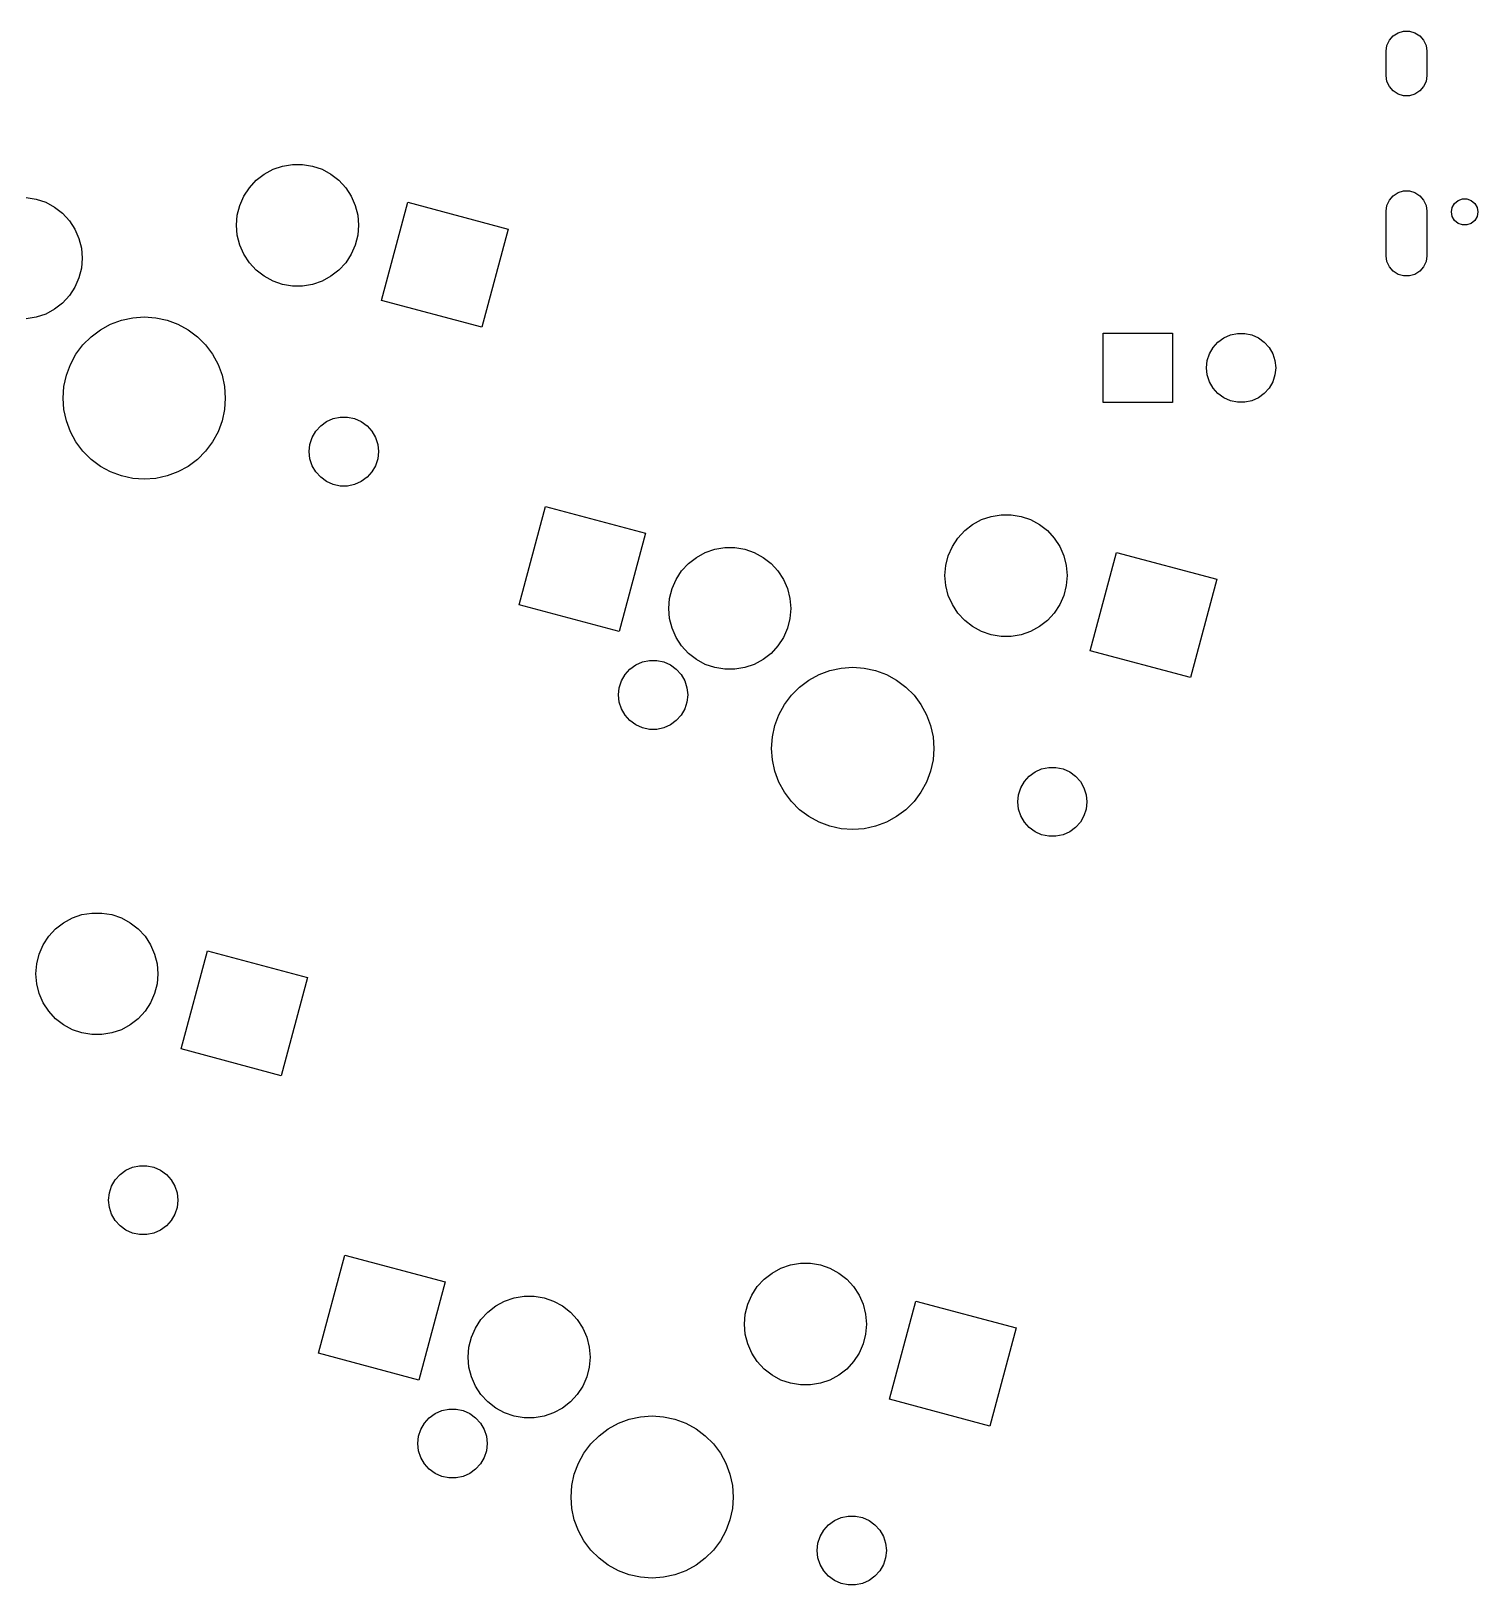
# Model space of a CAD drawing. Extents: x 44 to 266, y -123 to -27.
# Drawn here: x 117.83 to 153.39, y -73.86 to -35.67 of the extents above; entities that cross this region are included whole.
import ezdxf

# ---------------------------------------------------------------- set-up
doc = ezdxf.new("R2010")
doc.units = 0
doc.layers.add('BLACK', color=7, linetype='CONTINUOUS')

msp = doc.modelspace()

# ---------------------------------------------------------------- linework, layer by layer
at = {"layer": 'BLACK', "linetype": 'CONTINUOUS'}
for p, q in [((151.154, -36.0191), (151.213, -35.8897)), ((151.213, -35.8897), (151.307, -35.7821)), ((151.307, -35.7821), (151.426, -35.7052)), ((151.426, -35.7052), (151.563, -35.6651)), ((151.563, -35.6651), (151.705, -35.6651)), ((151.705, -35.6651), (151.842, -35.7052)), ((151.842, -35.7052), (151.961, -35.7821)), ((151.961, -35.7821), (152.055, -35.8897)), ((152.055, -35.8897), (152.114, -36.0191)), ((151.134, -36.16), (151.154, -36.0191)), ((151.134, -36.76), (151.134, -36.16)), ((152.114, -36.0191), (152.134, -36.16)), ((152.134, -36.16), (152.134, -36.76)), ((151.154, -36.9009), (151.134, -36.76)), ((151.213, -37.0303), (151.154, -36.9009)), ((151.307, -37.1379), (151.213, -37.0303)), ((152.055, -37.0303), (151.961, -37.1379)), ((152.114, -36.9009), (152.055, -37.0303)), ((152.134, -36.76), (152.114, -36.9009)), ((151.426, -37.2148), (151.307, -37.1379)), ((151.563, -37.2549), (151.426, -37.2148)), ((151.705, -37.2549), (151.563, -37.2549)), ((151.842, -37.2148), (151.705, -37.2549)), ((151.961, -37.1379), (151.842, -37.2148)), ((124.007, -38.983), (124.252, -38.9422)), ((124.252, -38.9422), (124.499, -38.9422)), ((124.499, -38.9422), (124.744, -38.983)), ((123.192, -39.5157), (123.36, -39.3335)), ((123.36, -39.3335), (123.555, -39.1813)), ((123.555, -39.1813), (123.773, -39.0634)), ((123.773, -39.0634), (124.007, -38.983)), ((124.744, -38.983), (124.978, -39.0634)), ((124.978, -39.0634), (125.196, -39.1813)), ((125.196, -39.1813), (125.392, -39.3335)), ((125.392, -39.3335), (125.559, -39.5157)), ((123.056, -39.7231), (123.192, -39.5157)), ((125.559, -39.5157), (125.695, -39.7231)), ((151.213, -39.8197), (151.307, -39.7121)), ((151.307, -39.7121), (151.426, -39.6352)), ((151.426, -39.6352), (151.563, -39.5951)), ((151.563, -39.5951), (151.705, -39.5951)), ((151.705, -39.5951), (151.842, -39.6352)), ((151.842, -39.6352), (151.961, -39.7121)), ((151.961, -39.7121), (152.055, -39.8197)), ((117.708, -39.7521), (117.953, -39.7929)), ((117.953, -39.7929), (118.187, -39.8734)), ((118.187, -39.8734), (118.405, -39.9913)), ((118.405, -39.9913), (118.601, -40.1434)), ((122.896, -40.1902), (122.957, -39.95)), ((122.957, -39.95), (123.056, -39.7231)), ((125.695, -39.7231), (125.794, -39.95)), ((125.794, -39.95), (125.855, -40.1902)), ((126.443, -42.2851), (127.09, -39.8702)), ((127.09, -39.8702), (129.553, -40.5302)), ((151.134, -40.09), (151.154, -39.9491)), ((151.134, -41.19), (151.134, -40.09)), ((151.154, -39.9491), (151.213, -39.8197)), ((152.055, -39.8197), (152.114, -39.9491)), ((152.114, -39.9491), (152.134, -40.09)), ((152.134, -40.09), (152.134, -41.19)), ((152.739, -40.11), (152.759, -39.9988)), ((152.759, -39.9988), (152.815, -39.9011)), ((152.815, -39.9011), (152.901, -39.8285)), ((152.901, -39.8285), (153.008, -39.7899)), ((153.008, -39.7899), (153.12, -39.7899)), ((153.12, -39.7899), (153.226, -39.8285)), ((153.226, -39.8285), (153.313, -39.9011)), ((153.313, -39.9011), (153.369, -39.9988)), ((153.369, -39.9988), (153.389, -40.11)), ((118.601, -40.1434), (118.768, -40.3257)), ((118.768, -40.3257), (118.904, -40.5331)), ((122.876, -40.4371), (122.896, -40.1902)), ((122.896, -40.684), (122.876, -40.4371)), ((125.855, -40.1902), (125.876, -40.4371)), ((125.876, -40.4371), (125.855, -40.684)), ((152.759, -40.2212), (152.739, -40.11)), ((152.815, -40.3189), (152.759, -40.2212)), ((152.901, -40.3915), (152.815, -40.3189)), ((153.008, -40.4301), (152.901, -40.3915)), ((153.12, -40.4301), (153.008, -40.4301)), ((153.226, -40.3915), (153.12, -40.4301)), ((153.313, -40.3189), (153.226, -40.3915)), ((153.369, -40.2212), (153.313, -40.3189)), ((153.389, -40.11), (153.369, -40.2212)), ((118.904, -40.5331), (119.003, -40.76)), ((119.003, -40.76), (119.064, -41.0001)), ((122.957, -40.9241), (122.896, -40.684)), ((125.855, -40.684), (125.794, -40.9241)), ((129.553, -40.5302), (128.906, -42.945)), ((119.064, -41.0001), (119.085, -41.247)), ((119.085, -41.247), (119.064, -41.4939)), ((123.056, -41.151), (122.957, -40.9241)), ((123.192, -41.3584), (123.056, -41.151)), ((125.695, -41.151), (125.559, -41.3584)), ((125.794, -40.9241), (125.695, -41.151)), ((151.154, -41.3309), (151.134, -41.19)), ((152.134, -41.19), (152.114, -41.3309)), ((119.064, -41.4939), (119.003, -41.7341)), ((123.36, -41.5407), (123.192, -41.3584)), ((123.555, -41.6928), (123.36, -41.5407)), ((125.392, -41.5407), (125.196, -41.6928)), ((125.559, -41.3584), (125.392, -41.5407)), ((151.213, -41.4603), (151.154, -41.3309)), ((151.307, -41.5679), (151.213, -41.4603)), ((151.426, -41.6448), (151.307, -41.5679)), ((151.961, -41.5679), (151.842, -41.6448)), ((152.055, -41.4603), (151.961, -41.5679)), ((152.114, -41.3309), (152.055, -41.4603)), ((118.904, -41.9609), (118.768, -42.1683)), ((119.003, -41.7341), (118.904, -41.9609)), ((123.773, -41.8107), (123.555, -41.6928)), ((124.007, -41.8912), (123.773, -41.8107)), ((124.252, -41.9319), (124.007, -41.8912)), ((124.499, -41.9319), (124.252, -41.9319)), ((124.744, -41.8912), (124.499, -41.9319)), ((124.978, -41.8107), (124.744, -41.8912)), ((125.196, -41.6928), (124.978, -41.8107)), ((151.563, -41.6849), (151.426, -41.6448)), ((151.705, -41.6849), (151.563, -41.6849)), ((151.842, -41.6448), (151.705, -41.6849)), ((118.601, -42.3506), (118.405, -42.5028)), ((118.768, -42.1683), (118.601, -42.3506)), ((128.906, -42.945), (126.443, -42.2851)), ((117.953, -42.7011), (117.708, -42.7419)), ((118.187, -42.6207), (117.953, -42.7011)), ((118.405, -42.5028), (118.187, -42.6207)), ((119.779, -42.8729), (120.046, -42.7734)), ((120.046, -42.7734), (120.324, -42.713)), ((120.324, -42.713), (120.607, -42.6927)), ((120.607, -42.6927), (120.891, -42.713)), ((120.891, -42.713), (121.169, -42.7734)), ((121.169, -42.7734), (121.436, -42.8729)), ((119.302, -43.1797), (119.529, -43.0092)), ((119.529, -43.0092), (119.779, -42.8729)), ((121.436, -42.8729), (121.685, -43.0092)), ((121.685, -43.0092), (121.913, -43.1797)), ((144.179, -44.792), (144.179, -43.092)), ((144.179, -43.092), (145.879, -43.092)), ((145.879, -43.092), (145.879, -44.792)), ((147.144, -43.2059), (147.306, -43.1336)), ((147.306, -43.1336), (147.48, -43.0967)), ((147.48, -43.0967), (147.658, -43.0967)), ((147.658, -43.0967), (147.832, -43.1336)), ((147.832, -43.1336), (147.994, -43.2059)), ((118.93, -43.6086), (119.1, -43.3808)), ((119.1, -43.3808), (119.302, -43.1797)), ((121.913, -43.1797), (122.114, -43.3808)), ((122.114, -43.3808), (122.285, -43.6086)), ((146.792, -43.5963), (146.881, -43.4424)), ((146.881, -43.4424), (147, -43.3103)), ((147, -43.3103), (147.144, -43.2059)), ((147.994, -43.2059), (148.138, -43.3103)), ((148.138, -43.3103), (148.257, -43.4424)), ((148.257, -43.4424), (148.346, -43.5963)), ((118.694, -44.1248), (118.794, -43.8583)), ((118.794, -43.8583), (118.93, -43.6086)), ((122.285, -43.6086), (122.421, -43.8583)), ((122.421, -43.8583), (122.52, -44.1248)), ((146.719, -43.942), (146.738, -43.7653)), ((146.738, -43.7653), (146.792, -43.5963)), ((148.346, -43.5963), (148.4, -43.7653)), ((148.4, -43.7653), (148.419, -43.942)), ((118.634, -44.4028), (118.694, -44.1248)), ((122.52, -44.1248), (122.581, -44.4028)), ((146.738, -44.1187), (146.719, -43.942)), ((146.792, -44.2877), (146.738, -44.1187)), ((146.881, -44.4416), (146.792, -44.2877)), ((148.346, -44.2877), (148.257, -44.4416)), ((148.4, -44.1187), (148.346, -44.2877)), ((148.419, -43.942), (148.4, -44.1187)), ((118.613, -44.6866), (118.634, -44.4028)), ((118.634, -44.9703), (118.613, -44.6866)), ((122.581, -44.4028), (122.601, -44.6866)), ((122.601, -44.6866), (122.581, -44.9703)), ((147, -44.5737), (146.881, -44.4416)), ((147.144, -44.6781), (147, -44.5737)), ((147.306, -44.7504), (147.144, -44.6781)), ((147.994, -44.6781), (147.832, -44.7504)), ((148.138, -44.5737), (147.994, -44.6781)), ((148.257, -44.4416), (148.138, -44.5737)), ((118.694, -45.2483), (118.634, -44.9703)), ((122.581, -44.9703), (122.52, -45.2483)), ((145.879, -44.792), (144.179, -44.792)), ((147.48, -44.7873), (147.306, -44.7504)), ((147.658, -44.7873), (147.48, -44.7873)), ((147.832, -44.7504), (147.658, -44.7873)), ((118.794, -45.5149), (118.694, -45.2483)), ((122.52, -45.2483), (122.421, -45.5149)), ((124.826, -45.5012), (124.945, -45.369)), ((124.945, -45.369), (125.089, -45.2645)), ((125.089, -45.2645), (125.251, -45.1921)), ((125.251, -45.1921), (125.425, -45.1551)), ((125.425, -45.1551), (125.603, -45.1551)), ((125.603, -45.1551), (125.777, -45.1921)), ((125.777, -45.1921), (125.94, -45.2645)), ((125.94, -45.2645), (126.084, -45.369)), ((126.084, -45.369), (126.203, -45.5012)), ((118.93, -45.7646), (118.794, -45.5149)), ((119.1, -45.9923), (118.93, -45.7646)), ((122.285, -45.7646), (122.114, -45.9923)), ((122.421, -45.5149), (122.285, -45.7646)), ((124.663, -46.0014), (124.682, -45.8245)), ((124.682, -45.8245), (124.737, -45.6553)), ((124.737, -45.6553), (124.826, -45.5012)), ((126.203, -45.5012), (126.292, -45.6553)), ((126.292, -45.6553), (126.347, -45.8245)), ((126.347, -45.8245), (126.365, -46.0014)), ((119.302, -46.1935), (119.1, -45.9923)), ((119.529, -46.3639), (119.302, -46.1935)), ((121.913, -46.1935), (121.685, -46.3639)), ((122.114, -45.9923), (121.913, -46.1935)), ((124.682, -46.1783), (124.663, -46.0014)), ((124.737, -46.3475), (124.682, -46.1783)), ((126.347, -46.1783), (126.292, -46.3475)), ((126.365, -46.0014), (126.347, -46.1783)), ((119.779, -46.5003), (119.529, -46.3639)), ((120.046, -46.5997), (119.779, -46.5003)), ((121.436, -46.5003), (121.169, -46.5997)), ((121.685, -46.3639), (121.436, -46.5003)), ((124.826, -46.5015), (124.737, -46.3475)), ((124.945, -46.6337), (124.826, -46.5015)), ((126.203, -46.5015), (126.084, -46.6337)), ((126.292, -46.3475), (126.203, -46.5015)), ((120.324, -46.6602), (120.046, -46.5997)), ((120.607, -46.6805), (120.324, -46.6602)), ((120.891, -46.6602), (120.607, -46.6805)), ((121.169, -46.5997), (120.891, -46.6602)), ((125.089, -46.7383), (124.945, -46.6337)), ((125.251, -46.8106), (125.089, -46.7383)), ((125.425, -46.8476), (125.251, -46.8106)), ((125.603, -46.8476), (125.425, -46.8476)), ((125.777, -46.8106), (125.603, -46.8476)), ((125.94, -46.7383), (125.777, -46.8106)), ((126.084, -46.6337), (125.94, -46.7383)), ((129.822, -49.7645), (130.469, -47.3497)), ((130.469, -47.3497), (132.932, -48.0097)), ((140.97, -47.792), (141.188, -47.6741)), ((141.188, -47.6741), (141.422, -47.5936)), ((141.422, -47.5936), (141.667, -47.5529)), ((141.667, -47.5529), (141.914, -47.5529)), ((141.914, -47.5529), (142.159, -47.5936)), ((142.159, -47.5936), (142.393, -47.6741)), ((142.393, -47.6741), (142.611, -47.792)), ((132.932, -48.0097), (132.285, -50.4245)), ((140.607, -48.1264), (140.774, -47.9442)), ((140.774, -47.9442), (140.97, -47.792)), ((142.611, -47.792), (142.806, -47.9442)), ((142.806, -47.9442), (142.974, -48.1264)), ((134.179, -48.6019), (134.397, -48.484)), ((134.397, -48.484), (134.631, -48.4036)), ((134.631, -48.4036), (134.876, -48.3628)), ((134.876, -48.3628), (135.123, -48.3628)), ((135.123, -48.3628), (135.368, -48.4036)), ((135.368, -48.4036), (135.602, -48.484)), ((135.602, -48.484), (135.82, -48.6019)), ((140.372, -48.5607), (140.471, -48.3338)), ((140.471, -48.3338), (140.607, -48.1264)), ((142.974, -48.1264), (143.11, -48.3338)), ((143.11, -48.3338), (143.209, -48.5607)), ((143.858, -50.8957), (144.505, -48.4809)), ((144.505, -48.4809), (146.968, -49.1409)), ((133.816, -48.9364), (133.983, -48.7541)), ((133.983, -48.7541), (134.179, -48.6019)), ((135.82, -48.6019), (136.015, -48.7541)), ((136.015, -48.7541), (136.183, -48.9364)), ((140.29, -49.0477), (140.311, -48.8009)), ((140.311, -48.8009), (140.372, -48.5607)), ((143.209, -48.5607), (143.27, -48.8009)), ((143.27, -48.8009), (143.29, -49.0477)), ((133.581, -49.3706), (133.68, -49.1438)), ((133.68, -49.1438), (133.816, -48.9364)), ((136.183, -48.9364), (136.319, -49.1438)), ((136.319, -49.1438), (136.418, -49.3706)), ((140.311, -49.2946), (140.29, -49.0477)), ((143.29, -49.0477), (143.27, -49.2946)), ((146.968, -49.1409), (146.321, -51.5557)), ((133.499, -49.8577), (133.52, -49.6108)), ((133.52, -49.6108), (133.581, -49.3706)), ((136.418, -49.3706), (136.479, -49.6108)), ((136.479, -49.6108), (136.499, -49.8577)), ((140.372, -49.5348), (140.311, -49.2946)), ((140.471, -49.7617), (140.372, -49.5348)), ((143.209, -49.5348), (143.11, -49.7617)), ((143.27, -49.2946), (143.209, -49.5348)), ((132.285, -50.4245), (129.822, -49.7645)), ((133.52, -50.1046), (133.499, -49.8577)), ((136.499, -49.8577), (136.479, -50.1046)), ((140.607, -49.9691), (140.471, -49.7617)), ((140.774, -50.1513), (140.607, -49.9691)), ((142.974, -49.9691), (142.806, -50.1513)), ((143.11, -49.7617), (142.974, -49.9691)), ((133.581, -50.3447), (133.52, -50.1046)), ((133.68, -50.5716), (133.581, -50.3447)), ((136.418, -50.3447), (136.319, -50.5716)), ((136.479, -50.1046), (136.418, -50.3447)), ((140.97, -50.3035), (140.774, -50.1513)), ((141.188, -50.4214), (140.97, -50.3035)), ((142.611, -50.3035), (142.393, -50.4214)), ((142.806, -50.1513), (142.611, -50.3035)), ((133.816, -50.779), (133.68, -50.5716)), ((133.983, -50.9613), (133.816, -50.779)), ((136.183, -50.779), (136.015, -50.9613)), ((136.319, -50.5716), (136.183, -50.779)), ((141.422, -50.5018), (141.188, -50.4214)), ((141.667, -50.5426), (141.422, -50.5018)), ((141.914, -50.5426), (141.667, -50.5426)), ((142.159, -50.5018), (141.914, -50.5426)), ((142.393, -50.4214), (142.159, -50.5018)), ((132.69, -51.2455), (132.852, -51.1732)), ((132.852, -51.1732), (133.026, -51.1362)), ((133.026, -51.1362), (133.204, -51.1362)), ((133.204, -51.1362), (133.378, -51.1732)), ((133.378, -51.1732), (133.541, -51.2455)), ((134.179, -51.1134), (133.983, -50.9613)), ((134.397, -51.2314), (134.179, -51.1134)), ((135.82, -51.1134), (135.602, -51.2314)), ((136.015, -50.9613), (135.82, -51.1134)), ((146.321, -51.5557), (143.858, -50.8957)), ((132.338, -51.6364), (132.427, -51.4823)), ((132.427, -51.4823), (132.546, -51.3501)), ((132.546, -51.3501), (132.69, -51.2455)), ((133.541, -51.2455), (133.685, -51.3501)), ((133.685, -51.3501), (133.804, -51.4823)), ((133.804, -51.4823), (133.893, -51.6364)), ((134.631, -51.3118), (134.397, -51.2314)), ((134.876, -51.3526), (134.631, -51.3118)), ((135.123, -51.3526), (134.876, -51.3526)), ((135.368, -51.3118), (135.123, -51.3526)), ((135.602, -51.2314), (135.368, -51.3118)), ((136.944, -51.6199), (137.194, -51.4835)), ((137.194, -51.4835), (137.46, -51.3841)), ((137.46, -51.3841), (137.738, -51.3236)), ((137.738, -51.3236), (138.022, -51.3033)), ((138.022, -51.3033), (138.306, -51.3236)), ((138.306, -51.3236), (138.584, -51.3841)), ((138.584, -51.3841), (138.85, -51.4835)), ((138.85, -51.4835), (139.1, -51.6199)), ((132.264, -51.9824), (132.283, -51.8055)), ((132.283, -51.8055), (132.338, -51.6364)), ((133.893, -51.6364), (133.948, -51.8055)), ((133.948, -51.8055), (133.966, -51.9824)), ((136.515, -51.9915), (136.716, -51.7904)), ((136.716, -51.7904), (136.944, -51.6199)), ((139.1, -51.6199), (139.328, -51.7904)), ((139.328, -51.7904), (139.529, -51.9915)), ((132.283, -52.1594), (132.264, -51.9824)), ((132.338, -52.3285), (132.283, -52.1594)), ((133.948, -52.1594), (133.893, -52.3285)), ((133.966, -51.9824), (133.948, -52.1594)), ((136.208, -52.469), (136.345, -52.2193)), ((136.345, -52.2193), (136.515, -51.9915)), ((139.529, -51.9915), (139.7, -52.2193)), ((139.7, -52.2193), (139.836, -52.469)), ((132.427, -52.4826), (132.338, -52.3285)), ((132.546, -52.6148), (132.427, -52.4826)), ((132.69, -52.7193), (132.546, -52.6148)), ((133.685, -52.6148), (133.541, -52.7193)), ((133.804, -52.4826), (133.685, -52.6148)), ((133.893, -52.3285), (133.804, -52.4826)), ((136.109, -52.7355), (136.208, -52.469)), ((139.836, -52.469), (139.935, -52.7355)), ((132.852, -52.7917), (132.69, -52.7193)), ((133.026, -52.8287), (132.852, -52.7917)), ((133.204, -52.8287), (133.026, -52.8287)), ((133.378, -52.7917), (133.204, -52.8287)), ((133.541, -52.7193), (133.378, -52.7917)), ((136.028, -53.2972), (136.049, -53.0135)), ((136.049, -53.0135), (136.109, -52.7355)), ((139.935, -52.7355), (139.996, -53.0135)), ((139.996, -53.0135), (140.016, -53.2972)), ((136.049, -53.581), (136.028, -53.2972)), ((140.016, -53.2972), (139.996, -53.581)), ((136.109, -53.859), (136.049, -53.581)), ((139.996, -53.581), (139.935, -53.859)), ((142.504, -53.8751), (142.666, -53.8028)), ((142.666, -53.8028), (142.84, -53.7658)), ((142.84, -53.7658), (143.018, -53.7658)), ((143.018, -53.7658), (143.192, -53.8028)), ((143.192, -53.8028), (143.355, -53.8751)), ((136.208, -54.1255), (136.109, -53.859)), ((136.345, -54.3752), (136.208, -54.1255)), ((139.836, -54.1255), (139.7, -54.3752)), ((139.935, -53.859), (139.836, -54.1255)), ((142.152, -54.266), (142.241, -54.1119)), ((142.241, -54.1119), (142.36, -53.9797)), ((142.36, -53.9797), (142.504, -53.8751)), ((143.355, -53.8751), (143.498, -53.9797)), ((143.498, -53.9797), (143.617, -54.1119)), ((143.617, -54.1119), (143.706, -54.266)), ((136.515, -54.603), (136.345, -54.3752)), ((136.716, -54.8041), (136.515, -54.603)), ((139.529, -54.603), (139.328, -54.8041)), ((139.7, -54.3752), (139.529, -54.603)), ((142.078, -54.612), (142.097, -54.4351)), ((142.097, -54.789), (142.078, -54.612)), ((142.097, -54.4351), (142.152, -54.266)), ((143.706, -54.266), (143.761, -54.4351)), ((143.761, -54.4351), (143.78, -54.612)), ((143.78, -54.612), (143.761, -54.789)), ((136.944, -54.9746), (136.716, -54.8041)), ((137.194, -55.111), (136.944, -54.9746)), ((139.1, -54.9746), (138.85, -55.111)), ((139.328, -54.8041), (139.1, -54.9746)), ((142.152, -54.9581), (142.097, -54.789)), ((142.241, -55.1122), (142.152, -54.9581)), ((143.706, -54.9581), (143.617, -55.1122)), ((143.761, -54.789), (143.706, -54.9581)), ((137.46, -55.2104), (137.194, -55.111)), ((137.738, -55.2709), (137.46, -55.2104)), ((138.022, -55.2911), (137.738, -55.2709)), ((138.306, -55.2709), (138.022, -55.2911)), ((138.584, -55.2104), (138.306, -55.2709)), ((138.85, -55.111), (138.584, -55.2104)), ((142.36, -55.2444), (142.241, -55.1122)), ((142.504, -55.349), (142.36, -55.2444)), ((142.666, -55.4213), (142.504, -55.349)), ((143.355, -55.349), (143.192, -55.4213)), ((143.498, -55.2444), (143.355, -55.349)), ((143.617, -55.1122), (143.498, -55.2444)), ((142.84, -55.4583), (142.666, -55.4213)), ((143.018, -55.4583), (142.84, -55.4583)), ((143.192, -55.4213), (143.018, -55.4583)), ((118.429, -57.7344), (118.625, -57.5822)), ((118.625, -57.5822), (118.843, -57.4643)), ((118.843, -57.4643), (119.077, -57.3839)), ((119.077, -57.3839), (119.321, -57.3431)), ((119.321, -57.3431), (119.569, -57.3431)), ((119.569, -57.3431), (119.813, -57.3839)), ((119.813, -57.3839), (120.048, -57.4643)), ((120.048, -57.4643), (120.266, -57.5822)), ((120.266, -57.5822), (120.461, -57.7344)), ((118.126, -58.124), (118.261, -57.9166)), ((118.261, -57.9166), (118.429, -57.7344)), ((120.461, -57.7344), (120.629, -57.9166)), ((120.629, -57.9166), (120.764, -58.124)), ((117.966, -58.5911), (118.026, -58.3509)), ((118.026, -58.3509), (118.126, -58.124)), ((120.764, -58.124), (120.864, -58.3509)), ((120.864, -58.3509), (120.925, -58.5911)), ((121.512, -60.6859), (122.159, -58.2711)), ((122.159, -58.2711), (124.622, -58.9311)), ((117.945, -58.838), (117.966, -58.5911)), ((120.925, -58.5911), (120.945, -58.838)), ((117.966, -59.0848), (117.945, -58.838)), ((118.026, -59.325), (117.966, -59.0848)), ((120.925, -59.0848), (120.864, -59.325)), ((120.945, -58.838), (120.925, -59.0848)), ((124.622, -58.9311), (123.975, -61.3459)), ((118.126, -59.5519), (118.026, -59.325)), ((118.261, -59.7593), (118.126, -59.5519)), ((120.764, -59.5519), (120.629, -59.7593)), ((120.864, -59.325), (120.764, -59.5519)), ((118.429, -59.9415), (118.261, -59.7593)), ((118.625, -60.0937), (118.429, -59.9415)), ((120.461, -59.9415), (120.266, -60.0937)), ((120.629, -59.7593), (120.461, -59.9415)), ((118.843, -60.2116), (118.625, -60.0937)), ((119.077, -60.2921), (118.843, -60.2116)), ((119.321, -60.3328), (119.077, -60.2921)), ((119.569, -60.3328), (119.321, -60.3328)), ((119.813, -60.2921), (119.569, -60.3328)), ((120.048, -60.2116), (119.813, -60.2921)), ((120.266, -60.0937), (120.048, -60.2116)), ((123.975, -61.3459), (121.512, -60.6859)), ((119.895, -63.9021), (120.014, -63.7699)), ((120.014, -63.7699), (120.158, -63.6654)), ((120.158, -63.6654), (120.321, -63.593)), ((120.321, -63.593), (120.495, -63.556)), ((120.495, -63.556), (120.673, -63.556)), ((120.673, -63.556), (120.847, -63.593)), ((120.847, -63.593), (121.009, -63.6654)), ((121.009, -63.6654), (121.153, -63.7699)), ((121.153, -63.7699), (121.272, -63.9021)), ((119.751, -64.2253), (119.806, -64.0562)), ((119.806, -64.0562), (119.895, -63.9021)), ((121.272, -63.9021), (121.361, -64.0562)), ((121.361, -64.0562), (121.416, -64.2253)), ((119.733, -64.4023), (119.751, -64.2253)), ((119.751, -64.5792), (119.733, -64.4023)), ((121.416, -64.2253), (121.435, -64.4023)), ((121.435, -64.4023), (121.416, -64.5792)), ((119.806, -64.7483), (119.751, -64.5792)), ((119.895, -64.9024), (119.806, -64.7483)), ((120.014, -65.0346), (119.895, -64.9024)), ((121.272, -64.9024), (121.153, -65.0346)), ((121.361, -64.7483), (121.272, -64.9024)), ((121.416, -64.5792), (121.361, -64.7483)), ((120.158, -65.1392), (120.014, -65.0346)), ((120.321, -65.2115), (120.158, -65.1392)), ((120.495, -65.2485), (120.321, -65.2115)), ((120.673, -65.2485), (120.495, -65.2485)), ((120.847, -65.2115), (120.673, -65.2485)), ((121.009, -65.1392), (120.847, -65.2115)), ((121.153, -65.0346), (121.009, -65.1392)), ((124.892, -68.1654), (125.539, -65.7506)), ((125.539, -65.7506), (128.002, -66.4106)), ((136.039, -66.1929), (136.257, -66.075)), ((136.257, -66.075), (136.492, -65.9945)), ((136.492, -65.9945), (136.736, -65.9538)), ((136.736, -65.9538), (136.984, -65.9538)), ((136.984, -65.9538), (137.228, -65.9945)), ((137.228, -65.9945), (137.462, -66.075)), ((137.462, -66.075), (137.68, -66.1929)), ((128.002, -66.4106), (127.355, -68.8254)), ((135.676, -66.5273), (135.844, -66.345)), ((135.844, -66.345), (136.039, -66.1929)), ((137.68, -66.1929), (137.876, -66.345)), ((137.876, -66.345), (138.044, -66.5273)), ((129.466, -66.8849), (129.701, -66.8045)), ((129.701, -66.8045), (129.945, -66.7637)), ((129.945, -66.7637), (130.193, -66.7637)), ((130.193, -66.7637), (130.437, -66.8045)), ((130.437, -66.8045), (130.671, -66.8849)), ((135.441, -66.9616), (135.541, -66.7347)), ((135.541, -66.7347), (135.676, -66.5273)), ((138.044, -66.5273), (138.179, -66.7347)), ((138.179, -66.7347), (138.279, -66.9616)), ((128.885, -67.3373), (129.053, -67.155)), ((129.053, -67.155), (129.248, -67.0028)), ((129.248, -67.0028), (129.466, -66.8849)), ((130.671, -66.8849), (130.889, -67.0028)), ((130.889, -67.0028), (131.085, -67.155)), ((131.085, -67.155), (131.253, -67.3373)), ((135.36, -67.4486), (135.38, -67.2017)), ((135.38, -67.2017), (135.441, -66.9616)), ((138.279, -66.9616), (138.339, -67.2017)), ((138.339, -67.2017), (138.36, -67.4486)), ((138.927, -69.2966), (139.574, -66.8818)), ((139.574, -66.8818), (142.037, -67.5418)), ((128.65, -67.7715), (128.75, -67.5447)), ((128.75, -67.5447), (128.885, -67.3373)), ((131.253, -67.3373), (131.388, -67.5447)), ((131.388, -67.5447), (131.488, -67.7715)), ((135.38, -67.6955), (135.36, -67.4486)), ((138.36, -67.4486), (138.339, -67.6955)), ((142.037, -67.5418), (141.39, -69.9566)), ((128.589, -68.0117), (128.65, -67.7715)), ((131.488, -67.7715), (131.548, -68.0117)), ((135.441, -67.9357), (135.38, -67.6955)), ((135.541, -68.1626), (135.441, -67.9357)), ((138.279, -67.9357), (138.179, -68.1626)), ((138.339, -67.6955), (138.279, -67.9357)), ((127.355, -68.8254), (124.892, -68.1654)), ((128.569, -68.2586), (128.589, -68.0117)), ((128.589, -68.5055), (128.569, -68.2586)), ((131.548, -68.0117), (131.569, -68.2586)), ((131.569, -68.2586), (131.548, -68.5055)), ((135.676, -68.37), (135.541, -68.1626)), ((138.179, -68.1626), (138.044, -68.37)), ((128.65, -68.7456), (128.589, -68.5055)), ((128.75, -68.9725), (128.65, -68.7456)), ((131.488, -68.7456), (131.388, -68.9725)), ((131.548, -68.5055), (131.488, -68.7456)), ((135.844, -68.5522), (135.676, -68.37)), ((136.039, -68.7044), (135.844, -68.5522)), ((136.257, -68.8223), (136.039, -68.7044)), ((137.68, -68.7044), (137.462, -68.8223)), ((137.876, -68.5522), (137.68, -68.7044)), ((138.044, -68.37), (137.876, -68.5522)), ((128.885, -69.1799), (128.75, -68.9725)), ((131.388, -68.9725), (131.253, -69.1799)), ((136.492, -68.9027), (136.257, -68.8223)), ((136.736, -68.9435), (136.492, -68.9027)), ((136.984, -68.9435), (136.736, -68.9435)), ((137.228, -68.9027), (136.984, -68.9435)), ((137.462, -68.8223), (137.228, -68.9027)), ((129.053, -69.3622), (128.885, -69.1799)), ((129.248, -69.5143), (129.053, -69.3622)), ((131.085, -69.3622), (130.889, -69.5143)), ((131.253, -69.1799), (131.085, -69.3622)), ((141.39, -69.9566), (138.927, -69.2966)), ((127.407, -70.0372), (127.496, -69.8832)), ((127.496, -69.8832), (127.615, -69.751)), ((127.615, -69.751), (127.759, -69.6464)), ((127.759, -69.6464), (127.922, -69.5741)), ((127.922, -69.5741), (128.096, -69.5371)), ((128.096, -69.5371), (128.274, -69.5371)), ((128.274, -69.5371), (128.448, -69.5741)), ((128.448, -69.5741), (128.61, -69.6464)), ((128.61, -69.6464), (128.754, -69.751)), ((128.754, -69.751), (128.873, -69.8832)), ((128.873, -69.8832), (128.962, -70.0372)), ((129.466, -69.6322), (129.248, -69.5143)), ((129.701, -69.7127), (129.466, -69.6322)), ((129.945, -69.7535), (129.701, -69.7127)), ((130.193, -69.7535), (129.945, -69.7535)), ((130.437, -69.7127), (130.193, -69.7535)), ((130.671, -69.6322), (130.437, -69.7127)), ((130.889, -69.5143), (130.671, -69.6322)), ((132.014, -70.0208), (132.263, -69.8844)), ((132.263, -69.8844), (132.53, -69.785)), ((132.53, -69.785), (132.808, -69.7245)), ((132.808, -69.7245), (133.092, -69.7042)), ((133.092, -69.7042), (133.375, -69.7245)), ((133.375, -69.7245), (133.653, -69.785)), ((133.653, -69.785), (133.92, -69.8844)), ((133.92, -69.8844), (134.17, -70.0208)), ((127.334, -70.3833), (127.352, -70.2064)), ((127.352, -70.2064), (127.407, -70.0372)), ((128.962, -70.0372), (129.017, -70.2064)), ((129.017, -70.2064), (129.036, -70.3833)), ((131.585, -70.3924), (131.786, -70.1912)), ((131.786, -70.1912), (132.014, -70.0208)), ((134.17, -70.0208), (134.397, -70.1912)), ((134.397, -70.1912), (134.599, -70.3924)), ((127.352, -70.5602), (127.334, -70.3833)), ((127.407, -70.7294), (127.352, -70.5602)), ((129.017, -70.5602), (128.962, -70.7294)), ((129.036, -70.3833), (129.017, -70.5602)), ((131.278, -70.8698), (131.414, -70.6202)), ((131.414, -70.6202), (131.585, -70.3924)), ((134.599, -70.3924), (134.769, -70.6202)), ((134.769, -70.6202), (134.905, -70.8698)), ((127.496, -70.8835), (127.407, -70.7294)), ((127.615, -71.0157), (127.496, -70.8835)), ((127.759, -71.1202), (127.615, -71.0157)), ((128.754, -71.0157), (128.61, -71.1202)), ((128.873, -70.8835), (128.754, -71.0157)), ((128.962, -70.7294), (128.873, -70.8835)), ((131.179, -71.1364), (131.278, -70.8698)), ((134.905, -70.8698), (135.005, -71.1364)), ((127.922, -71.1926), (127.759, -71.1202)), ((128.096, -71.2296), (127.922, -71.1926)), ((128.274, -71.2296), (128.096, -71.2296)), ((128.448, -71.1926), (128.274, -71.2296)), ((128.61, -71.1202), (128.448, -71.1926)), ((131.098, -71.6981), (131.118, -71.4144)), ((131.118, -71.4144), (131.179, -71.1364)), ((135.005, -71.1364), (135.065, -71.4144)), ((135.065, -71.4144), (135.086, -71.6981)), ((131.118, -71.9819), (131.098, -71.6981)), ((135.086, -71.6981), (135.065, -71.9819)), ((131.179, -72.2599), (131.118, -71.9819)), ((135.065, -71.9819), (135.005, -72.2599)), ((137.736, -72.2037), (137.91, -72.1667)), ((137.91, -72.1667), (138.087, -72.1667)), ((138.087, -72.1667), (138.261, -72.2037)), ((131.278, -72.5264), (131.179, -72.2599)), ((131.414, -72.7761), (131.278, -72.5264)), ((134.905, -72.5264), (134.769, -72.7761)), ((135.005, -72.2599), (134.905, -72.5264)), ((137.221, -72.6668), (137.31, -72.5128)), ((137.31, -72.5128), (137.429, -72.3806)), ((137.429, -72.3806), (137.573, -72.276)), ((137.573, -72.276), (137.736, -72.2037)), ((138.261, -72.2037), (138.424, -72.276)), ((138.424, -72.276), (138.568, -72.3806)), ((138.568, -72.3806), (138.687, -72.5128)), ((138.687, -72.5128), (138.776, -72.6668)), ((131.585, -73.0039), (131.414, -72.7761)), ((134.769, -72.7761), (134.599, -73.0039)), ((137.148, -73.0129), (137.166, -72.836)), ((137.166, -72.836), (137.221, -72.6668)), ((138.776, -72.6668), (138.831, -72.836)), ((138.831, -72.836), (138.849, -73.0129)), ((131.786, -73.205), (131.585, -73.0039)), ((132.014, -73.3755), (131.786, -73.205)), ((134.397, -73.205), (134.17, -73.3755)), ((134.599, -73.0039), (134.397, -73.205)), ((137.166, -73.1898), (137.148, -73.0129)), ((137.221, -73.359), (137.166, -73.1898)), ((138.831, -73.1898), (138.776, -73.359)), ((138.849, -73.0129), (138.831, -73.1898)), ((132.263, -73.5119), (132.014, -73.3755)), ((132.53, -73.6113), (132.263, -73.5119)), ((132.808, -73.6717), (132.53, -73.6113)), ((133.092, -73.692), (132.808, -73.6717)), ((133.375, -73.6717), (133.092, -73.692)), ((133.653, -73.6113), (133.375, -73.6717)), ((133.92, -73.5119), (133.653, -73.6113)), ((134.17, -73.3755), (133.92, -73.5119)), ((137.31, -73.5131), (137.221, -73.359)), ((137.429, -73.6453), (137.31, -73.5131)), ((137.573, -73.7498), (137.429, -73.6453)), ((138.568, -73.6453), (138.424, -73.7498)), ((138.687, -73.5131), (138.568, -73.6453)), ((138.776, -73.359), (138.687, -73.5131)), ((137.736, -73.8222), (137.573, -73.7498)), ((137.91, -73.8592), (137.736, -73.8222)), ((138.087, -73.8592), (137.91, -73.8592)), ((138.261, -73.8222), (138.087, -73.8592)), ((138.424, -73.7498), (138.261, -73.8222))]:
    msp.add_line(p, q, dxfattribs=at)

doc.saveas('drawing.dxf')
